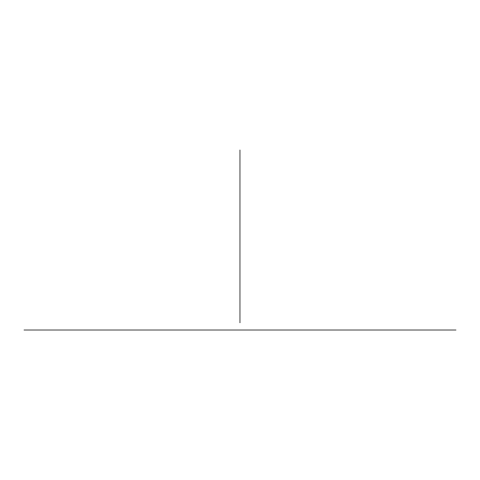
<?xml version="1.0" encoding="UTF-8"?>
<svg xmlns="http://www.w3.org/2000/svg" width="480" height="480" viewBox="0 0 480 480"><rect width="100%" height="100%" fill="white"/><g stroke="black" fill="none" stroke-linecap="round" stroke-linejoin="round"><path stroke-width="0.72" d="M24 330.012L456 330.012M239.97 149.988L239.97 322.812"/></g></svg>
